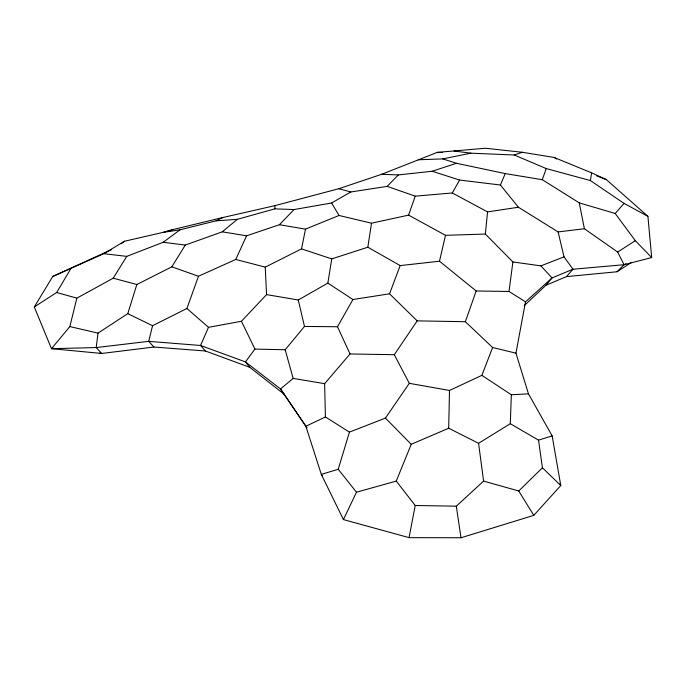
<?xml version="1.0" encoding="UTF-8"?>
<svg xmlns="http://www.w3.org/2000/svg" width="686" height="686" viewBox="0 0 686 686"><rect width="100%" height="100%" fill="white"/><g stroke="black" fill="none" stroke-linecap="round" stroke-linejoin="round"><path stroke-width="1.03" d="M448.695 428.227L411.231 444.296L396.251 481.092L415.21 505.496L456.301 506.191L483.579 481.075L478.579 443.31L448.695 428.227L449.493 390.463L481.864 375.362L492.608 347.502L465.348 321.717L417.191 320.868L389.537 293.797L352.921 299.525L327.857 283.112L298.273 299.996L266.571 294.611L241.438 321.28L208.493 327.316L186.909 308.494L152.549 325.721L148.691 341.345L153.964 347.03L205.406 350.992L249.73 367.293L284.107 394.167L306.693 427.472M478.579 443.31L510.281 423.691L511.344 394.75L481.864 375.362M52.753 276.475L103.783 253.683L124.475 241.258L162.402 232.528L180.084 229.784L216.099 220.823L237.322 219.34L274.812 208.861L275.077 205.611L338.867 188.71L381.63 174.295L437.291 152.378L485.474 148.245L522.372 152.275L554.125 157.454L591.615 172.846L606.347 179.612L647.91 216.339L651.7 257.559L624.071 264.71L572.99 269.229L552.041 277.924L525.502 301.84L515.949 353.179L528.477 393.858L552.153 435.876L560.779 485.534L533.785 515.366L461.009 537.755L409.062 537.644L343.42 519.585L321.314 474.386L305.87 426.255L280.505 388.936L245.459 361.908L200.544 345.478L148.691 341.345L96.186 347.57L51.484 348.677L34.3 306.942L52.753 276.475L111.595 249.618M524.19 305.664L545.927 285.265L566.439 276.63L572.99 269.229L564.021 256.856L540.894 265.876L512.896 261.941L485.345 234.046L487.566 211.888L452.271 192.98L415.244 196.153L387.178 186.369L350.795 191.977L331.638 202.987L294.045 209.556L274.812 208.861M237.322 219.34L222.29 231.825L185.28 245.065L171.834 266.828L136.848 284.51L127.776 313.639L98.004 333.13L96.186 347.57L101.7 353.453L153.964 347.03M525.502 301.84L509.012 291.456L512.896 261.941M171.834 266.828L198.486 276.244L235.761 259.454L265.233 267.128L301.54 248.881L331.758 258.888L367.833 247.209L371.512 223.207L408.607 215.121L445.497 235.324L485.345 234.046M647.91 216.339L624.054 203.39L590.406 180.564L591.615 172.846M327.857 283.112L331.758 258.888M409.062 537.644L415.21 505.496M301.54 248.881L305.484 229.133L339.03 215.473L371.512 223.207M509.012 291.456L476.187 290.993L439.486 261.22L445.497 235.324M99.607 353.041L101.7 353.453L51.484 348.677L69.843 326.57L76.849 298.144L113.199 278.207L126.781 256.375L163.148 242.278L180.084 229.784M343.42 519.585L356.48 492.214L338.224 469.267L349.44 432.12L385.446 418.1L409.302 383.328L394.296 354.705L350.023 353.967L324.641 383.671L325.413 416.951L349.44 432.12M408.607 215.121L415.244 196.153M465.348 321.717L476.187 290.993M651.7 257.559L635.287 240.657L615.213 213.509L579.258 202.867L542.292 179.706L546.262 168.584L590.406 180.564M186.909 308.494L198.486 276.244M389.537 293.797L400.17 265.593L439.486 261.22M566.439 276.63L617.066 271.759L624.071 264.71L617.674 252.079L584.395 228.755L558.112 231.928L518.419 207.249L500.42 185.014L505.213 173.584L542.292 179.706M208.493 327.316L200.544 345.478L205.406 350.992M235.761 259.454L246.548 235.821L279.399 224.725L294.045 209.556M452.271 192.98L459.586 180.049L500.42 185.014M350.023 353.967L337.503 326.75L352.921 299.525M34.3 306.942L56.681 292.493L70.967 268.406M394.296 354.705L417.191 320.868M337.503 326.75L304.481 326.433L285.179 349.766L254.926 349.088L245.459 361.908L249.73 367.293M545.927 285.265L552.041 277.924L540.894 265.876M615.213 213.509L624.054 203.39M387.178 186.369L398.352 174.93L432.223 171.251L456.456 163.285L505.213 173.584M483.579 481.075L518.727 490.979L542.429 467.792L538.527 440.155L510.281 423.691M324.641 383.671L293.162 378.415L280.505 388.936L284.107 394.167M121.251 243.719L124.475 241.258M617.674 252.079L635.287 240.657M617.066 271.759L631.283 262.532M216.099 220.823L222.727 217.556L275.077 205.611M624.071 264.71L625.966 263.776M325.413 416.951L305.87 426.255L306.942 427.832M170.162 230.873L173.044 229.544L222.727 217.556M454.046 151.031L470.87 153.175L514.286 155.01L522.372 152.275M166.981 231.456L173.044 229.544L162.402 232.528M538.527 440.155L552.153 435.876M338.224 469.267L321.314 474.386L322.549 476.11M51.484 348.677L53.371 348.136M356.48 492.214L396.251 481.092M418.289 159.769L442.822 158.895L470.87 153.175M487.566 211.888L518.419 207.249M511.344 394.75L528.477 393.858M437.291 152.378L442.633 152.464M381.63 174.295L398.352 174.93M103.783 253.683L126.781 256.375M163.148 242.278L185.28 245.065M222.29 231.825L246.548 235.821M279.399 224.725L305.484 229.133M409.302 383.328L449.493 390.463M69.843 326.57L98.004 333.13M492.608 347.502L515.949 353.179M113.199 278.207L136.848 284.51M338.867 188.71L350.795 191.977M56.681 292.493L76.849 298.144M442.822 158.895L456.456 163.285M432.223 171.251L459.586 180.049M596.468 175.753L606.347 179.612M514.286 155.01L546.262 168.584M127.776 313.639L152.549 325.721M367.833 247.209L400.17 265.593M554.125 157.454L556.715 159.049M542.429 467.792L560.779 485.534L560.119 483.553M385.446 418.1L411.231 444.296M518.727 490.979L533.785 515.366M331.638 202.987L339.03 215.473M241.438 321.28L254.926 349.088M285.179 349.766L293.162 378.415M558.112 231.928L564.021 256.856M298.273 299.996L304.481 326.433M579.258 202.867L584.395 228.755M456.301 506.191L461.009 537.755M265.233 267.128L266.571 294.611"/></g></svg>
